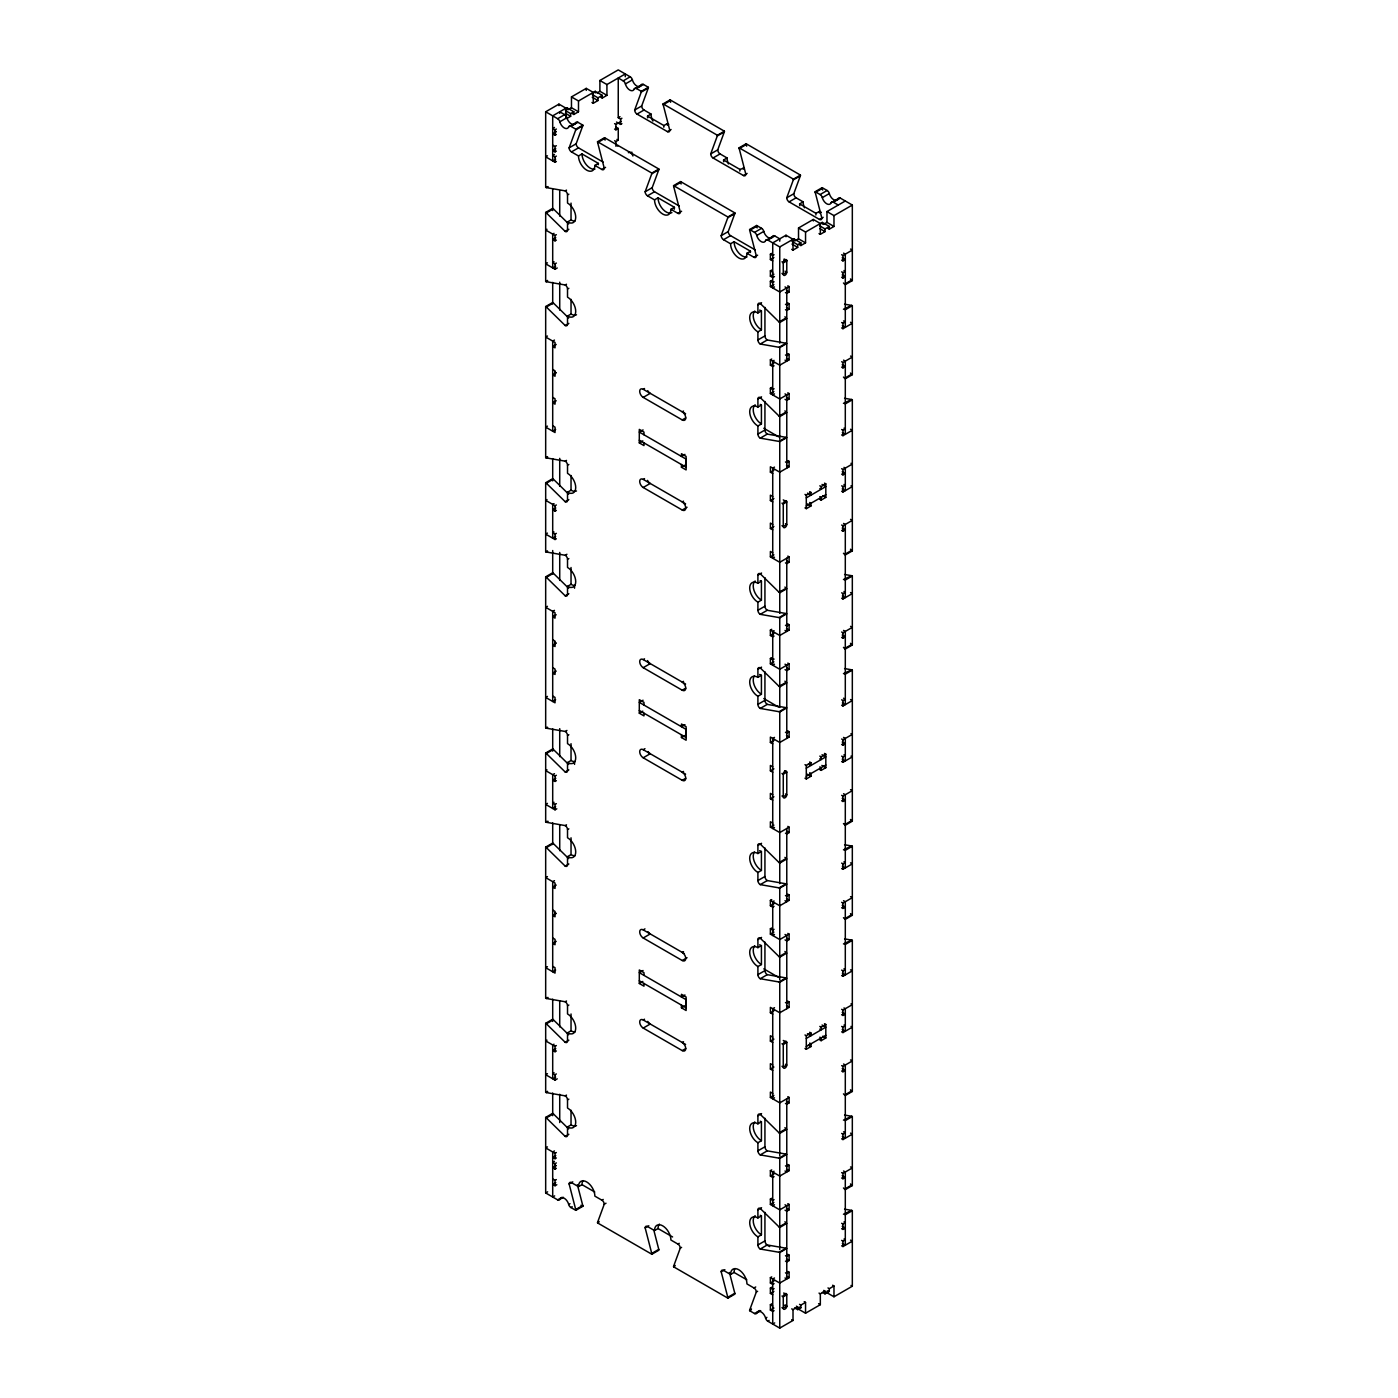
<?xml version="1.0" encoding="UTF-8"?>
<svg xmlns="http://www.w3.org/2000/svg" width="1398" height="1398" viewBox="0 0 1398 1398"><rect width="100%" height="100%" fill="white"/><g stroke="black" fill="none" stroke-linecap="round" stroke-linejoin="round"><path stroke-width="1.5" d="M578.492 155.964L582.005 153.937L598.379 163.391L594.866 165.418A11.586 6.693 60 0 1 586.688 170.154A11.586 6.693 60 0 1 578.492 155.964L571.467 151.91A3.303 1.905 60 0 1 569.126 147.856L575.714 129.909A3.303 1.905 60 0 0 575.819 129.193L582.844 125.138L577.898 122.29A3.303 1.905 60 0 0 575.696 122.814A6.623 3.827 60 0 1 571.275 123.88A6.623 3.827 60 0 1 566.872 117.729A3.303 1.905 60 0 0 564.652 114.636L559.724 111.788L559.724 113.378M569.126 147.856L576.151 143.802L582.739 125.855A3.303 1.905 60 0 0 582.844 125.138M671.092 129.525L667.44 131.639L637.016 114.077A3.303 1.905 60 0 1 634.675 110.023L641.263 92.076A3.303 1.905 60 0 0 641.35 91.359L648.375 87.305L643.447 84.457A3.303 1.905 60 0 0 641.245 84.981A6.623 3.827 60 0 1 636.824 86.029A6.623 3.827 60 0 1 632.403 79.878A3.303 1.905 60 0 0 630.201 76.803L618.248 69.9L599.899 80.49L599.899 91.289L606.924 95.344L606.924 84.544L625.273 73.954L625.273 76.768M634.675 110.023L641.682 105.968L648.288 88.022A3.303 1.905 60 0 0 648.375 87.305M654.526 199.862L658.039 197.834L674.43 207.288L670.918 209.316A11.586 6.693 60 0 1 662.722 214.051A11.586 6.693 60 0 1 654.526 199.862L647.501 195.807A3.303 1.905 60 0 1 645.16 191.753L651.748 173.806A3.303 1.905 60 0 0 651.852 173.09L658.877 169.036L604.565 137.686L597.54 141.74A3.303 1.905 60 0 0 597.645 142.561L604.233 168.127A3.303 1.905 60 0 1 601.891 169.473L594.866 165.418M645.16 191.753L652.184 187.699L658.773 169.752A3.303 1.905 60 0 0 658.877 169.036M747.126 173.422L743.474 175.536L713.05 157.974A3.303 1.905 60 0 1 710.708 153.92L717.296 135.973A3.303 1.905 60 0 0 717.401 135.257L724.409 131.202L670.114 99.852L663.089 103.906A3.303 1.905 60 0 0 663.194 104.728L669.782 130.294A3.303 1.905 60 0 1 667.44 131.639M710.708 153.92L717.733 149.866L724.321 131.919A3.303 1.905 60 0 0 724.409 131.202M730.56 243.759L734.072 241.732L750.464 251.203L746.951 253.23A11.586 6.693 60 0 1 738.756 257.948A11.586 6.693 60 0 1 730.56 243.759L723.535 239.705A3.303 1.905 60 0 1 721.193 235.65L727.799 217.704A3.303 1.905 60 0 0 727.886 216.987L734.911 212.933L680.599 181.583L673.591 185.637A3.303 1.905 60 0 0 673.679 186.476L680.267 212.024A3.303 1.905 60 0 1 677.925 213.37L670.918 209.316M721.193 235.65L728.218 231.596L734.806 213.649A3.303 1.905 60 0 0 734.911 212.933M823.16 217.319L819.508 219.434L789.084 201.871A3.303 1.905 60 0 1 786.742 197.817L793.33 179.87A3.303 1.905 60 0 0 793.435 179.154L800.46 175.1L746.148 143.749L739.123 147.804A3.303 1.905 60 0 0 739.227 148.625L745.816 174.191A3.303 1.905 60 0 1 743.474 175.536M786.742 197.817L793.767 193.763L800.355 175.816A3.303 1.905 60 0 0 800.46 175.1M653.827 1230.205L658.773 1249.375A3.303 1.905 60 0 1 658.877 1250.196L651.852 1254.251L597.54 1222.9A3.303 1.905 60 0 1 597.645 1222.184L604.233 1204.237L605.998 1203.224M729.459 1272.512L734.806 1293.272A3.303 1.905 60 0 1 734.911 1294.094L727.886 1298.148L673.591 1266.798A3.303 1.905 60 0 1 673.679 1266.081L680.267 1248.134L681.595 1247.383M794.623 1307.864L797.699 1309.629L797.699 1306.92L793.016 1309.629L793.016 1320.446L779.752 1328.1L767.799 1321.197A3.303 1.905 60 0 1 765.597 1318.122A6.623 3.827 60 0 0 761.176 1311.971A6.623 3.827 60 0 0 756.755 1313.019A3.303 1.905 60 0 1 754.553 1313.543L749.625 1310.695A3.303 1.905 60 0 1 749.712 1309.978L756.318 1292.032L757.629 1291.28M783.929 260.884L783.666 261.269A1.905 1.101 -60 0 0 783.264 262.597L783.264 274.2A2.481 1.433 -60 0 0 785.029 275.214A2.481 1.433 -60 0 0 786.777 272.173L786.777 260.57A1.905 1.101 -60 0 0 786.375 259.713L786.253 259.644A2.901 1.678 -60 0 0 784.086 260.71L784.068 260.692M566.505 190.111L565.194 190.879L546.356 187.612A3.303 1.905 60 0 1 545.674 187.332L545.674 111.788L558.938 104.134L565.963 108.188L565.963 118.166M571.467 96.916L578.492 100.971L578.492 111.77L571.467 107.716L571.467 96.916L586.251 88.371L593.276 92.425L593.276 103.242L591.966 102.473M572.481 113.71L573.809 114.479L573.809 111.77L566.784 107.716L552.699 115.842L552.699 160.892L555.635 159.215M578.492 100.971L595.233 91.289L602.241 95.344L602.241 98.052L600.93 97.301M567.955 109.743L571.467 107.716M596.981 92.984L599.899 91.289M545.674 111.788L557.645 118.708L564.652 114.636M621.9 118.236L620.59 119.005L618.248 117.659L618.248 78.008L623.176 80.857L630.201 76.803M565.386 110.564L570.646 113.605L573.809 111.77M592.245 94.54L597.96 97.825L602.241 95.344M557.645 118.708A3.303 1.905 60 0 1 559.847 121.783L566.872 117.729M623.176 80.857A3.303 1.905 60 0 1 625.395 83.932L632.403 79.878M566.837 118.498L570.646 116.296L570.646 113.605M573.809 114.479L578.492 111.77M593.276 103.242L597.96 100.534L597.96 97.825M602.241 98.052L606.924 95.344M554.464 127.445L552.699 128.459L555.041 129.822L556.352 129.053M556.212 131.849L552.699 133.876L555.041 135.222L556.352 134.453M559.847 121.783A6.623 3.827 60 0 0 564.268 127.934A6.623 3.827 60 0 0 568.671 126.868L575.696 122.814M625.395 83.932A6.623 3.827 60 0 0 629.799 90.084A6.623 3.827 60 0 0 634.22 89.035L641.245 84.981M568.671 126.868A3.303 1.905 60 0 1 570.873 126.344L577.898 122.29M634.22 89.035A3.303 1.905 60 0 1 636.422 88.511L643.447 84.457M575.714 129.909L582.739 125.855M641.263 92.076L648.288 88.022M552.699 145.13L555.041 146.475L556.352 145.724M555.775 148.765L552.699 150.53L555.041 151.893L556.352 151.124M547.439 155.825L545.674 156.838L555.041 162.255L556.352 161.486M554.464 154.479L552.699 155.493L555.041 156.838L556.352 156.087M618.248 117.659L619.996 116.646M614.578 123.653L615.906 124.405L621.166 121.364M571.467 151.91L578.492 147.856L603.22 162.133M637.016 114.077L644.024 110.023L651.049 114.077A11.586 6.693 60 0 0 652.883 121.084M616.483 122.045L620.59 124.405L621.9 123.653M614.578 129.053L615.906 129.822L618.248 128.459L618.248 140.167L615.906 141.53L614.578 140.761M597.645 142.561L604.67 138.507A3.303 1.905 60 0 1 604.565 137.686M663.194 104.728L670.201 100.673A3.303 1.905 60 0 1 670.114 99.852M647.676 117.904A11.586 6.693 60 0 1 647.536 116.104L651.049 114.077M545.674 187.332L547.002 186.581M617.357 146.091L618.248 145.584M546.356 187.612L548.103 186.598M663.788 127.201A11.586 6.693 60 0 0 663.928 125.558L667.44 123.531L668.751 124.282M601.891 169.473L605.561 167.376M632.036 152.277L628.366 152.627M568.671 223.89L553.363 208.879A3.303 1.905 60 0 0 552.699 208.372L545.674 212.426A3.303 1.905 60 0 1 546.356 212.933L565.194 231.421A3.303 1.905 60 0 0 567.518 230.076L567.518 221.967A11.586 6.693 60 0 0 575.714 217.232A11.586 6.693 60 0 0 567.518 203.042L567.518 194.934L568.846 194.165M546.356 212.933L553.363 208.879M547.002 229.289L545.674 230.041L555.041 235.458L556.352 234.689M567.518 221.967L571.031 219.94A11.586 6.693 60 0 0 575.05 221.041M651.748 173.806L658.773 169.752M717.296 135.973L724.321 131.919M554.01 233.344L552.699 234.095L552.699 267.892L555.635 266.197M565.194 231.421L568.846 229.307M555.775 237.73L552.699 239.512L555.041 240.858L556.352 240.107M647.501 195.807L654.526 191.753L679.253 206.03M713.05 157.974L720.075 153.92L727.082 157.974A11.586 6.693 60 0 0 728.428 163.916M673.679 186.476L680.704 182.422A3.303 1.905 60 0 1 680.599 181.583M739.227 148.625L746.252 144.571A3.303 1.905 60 0 1 746.148 143.749M723.71 161.801A11.586 6.693 60 0 1 723.57 160.001L727.082 157.974M547.439 262.824L545.674 263.838L555.041 269.237L557.243 267.979M554.01 261.723L552.699 262.474L555.041 263.838L556.352 263.069M545.674 212.426L545.674 281.452L547.439 280.439M739.822 171.098A11.586 6.693 60 0 0 739.961 169.455L744.348 167.935M545.674 281.452A3.303 1.905 60 0 0 546.356 281.714L547.666 280.963M677.925 213.37L681.595 211.273M546.356 281.714L565.194 284.982L566.505 284.231M568.671 318.01L553.363 302.982A3.303 1.905 60 0 0 552.699 302.492L545.674 306.546A3.303 1.905 60 0 1 546.356 307.036L565.194 325.524A3.303 1.905 60 0 0 567.518 324.179L567.518 316.07A11.586 6.693 60 0 0 575.714 311.335A11.586 6.693 60 0 0 567.518 297.145L567.518 289.037L568.846 288.285M546.356 307.036L553.363 302.982M727.799 217.704L734.806 213.649M793.33 179.87L800.355 175.816M567.518 316.07L571.031 314.043A11.586 6.693 60 0 0 576.5 314.777M565.194 325.524L568.846 323.41M547.439 336.027L545.674 337.04L555.041 342.44L555.041 347.84L552.699 346.494L556.212 344.467M723.535 239.705L730.56 235.65L755.287 249.927M789.084 201.871L796.109 197.817L803.134 201.871A11.586 6.693 60 0 0 804.462 207.813M554.464 340.081L552.699 341.095L552.699 431.196L555.635 429.501M746.951 253.23L753.976 257.284A3.303 1.905 60 0 0 756.318 255.921L749.712 230.373A3.303 1.905 60 0 1 749.625 229.534L756.65 225.48L761.578 228.328A3.303 1.905 60 0 1 763.78 231.404A6.623 3.827 60 0 0 768.201 237.555A6.623 3.827 60 0 0 772.605 236.507A3.303 1.905 60 0 1 774.824 235.982L779.752 238.831L779.752 241.19M819.508 219.434A3.303 1.905 60 0 0 821.849 218.088L815.261 192.522A3.303 1.905 60 0 1 815.156 191.701L822.181 187.647L827.127 190.495A3.303 1.905 60 0 1 829.329 193.571A6.623 3.827 60 0 0 833.732 199.722A6.623 3.827 60 0 0 838.153 198.673A3.303 1.905 60 0 1 840.355 198.132L852.326 205.052L852.326 280.596L845.301 284.65A3.303 1.905 60 0 1 844.637 284.144L843.448 282.99M749.712 230.373L756.737 226.319A3.303 1.905 60 0 1 756.65 225.48M815.261 192.522L822.286 188.468A3.303 1.905 60 0 1 822.181 187.647M799.743 205.698A11.586 6.693 60 0 1 799.621 203.898L803.134 201.871M749.625 229.534L754.553 232.383L761.578 228.328M815.244 191.753L820.102 194.549L827.127 190.495M754.553 232.383A3.303 1.905 60 0 1 756.755 235.458L763.78 231.404M820.102 194.549A3.303 1.905 60 0 1 822.304 197.625L829.329 193.571M756.755 235.458A6.623 3.827 60 0 0 761.176 241.609A6.623 3.827 60 0 0 765.597 240.561L772.605 236.507M822.304 197.625A6.623 3.827 60 0 0 826.725 203.776A6.623 3.827 60 0 0 831.128 202.727L838.153 198.673M765.597 240.561A3.303 1.905 60 0 1 767.799 240.037L774.824 235.982M831.128 202.727A3.303 1.905 60 0 1 833.348 202.186L840.355 198.132M815.855 214.995A11.586 6.693 60 0 0 815.995 213.352L819.508 211.325L821.273 212.339M791.705 249.333L793.016 250.085L793.016 239.285L785.991 235.231L772.727 242.885L772.727 287.936L774.492 286.922M798.52 227.996L805.545 232.051L805.545 242.868L798.52 238.813L798.52 227.996L813.304 219.451L820.329 223.505L820.329 234.322L819.018 233.571M852.326 205.052L833.977 215.624L833.977 226.441L826.969 222.387L826.969 211.57L845.301 200.997M753.976 257.284L757.629 255.17M556.212 372.847L552.699 374.874L555.041 376.237L555.041 370.82L552.699 369.474M767.799 240.037L779.752 246.939L793.837 238.813L800.862 242.868L800.862 245.559L799.534 244.807M805.545 232.051L822.286 222.387L829.311 226.441L829.311 229.15L827.983 228.381M772.727 260.902L770.385 259.556L770.385 254.139L771.713 253.388M794.711 240.998L798.52 238.813M823.457 224.414L826.969 222.387M774.055 254.733L772.727 255.502L770.385 254.139M770.385 259.556L773.898 257.529M792.002 241.4L797.699 244.685L800.862 242.868M819.752 225.882L825.012 228.923L829.311 226.441M793.016 250.085L797.699 247.394L797.699 244.685M800.862 245.559L805.545 242.868M820.329 234.322L825.012 231.614L825.012 228.923M829.311 229.15L833.977 226.441M783.264 262.929L786.777 260.902L783.859 259.207M774.492 276.559L772.727 277.573L770.385 276.227L770.385 270.81L771.713 270.059M770.385 276.227L773.898 274.2M556.212 400.772L552.699 402.799L555.041 404.162L555.041 398.745L552.699 397.399M785.466 292.584L786.777 293.335L789.119 291.99L789.119 286.573L779.752 291.99L770.385 286.573L770.385 281.173L771.713 280.421M774.055 281.767L772.727 282.518L770.385 281.173M770.385 286.573L773.898 284.545M547.439 426.128L545.674 427.141L555.041 432.541L555.041 427.141L552.699 425.778M760.25 344.03L767.275 339.976L786.113 343.244A3.303 1.905 60 0 1 786.777 343.524L779.752 347.578A3.303 1.905 60 0 0 779.088 347.298L760.25 344.03A3.303 1.905 60 0 1 757.908 339.976L757.908 331.868A11.586 6.693 60 0 1 749.712 317.678A11.586 6.693 60 0 1 757.908 312.96L757.908 304.851L761.561 302.737M841.648 254.733L842.959 255.502L852.326 250.085L850.561 249.071M841.648 260.15L842.959 260.902L845.301 259.556L842.225 257.774M757.908 312.96L761.421 310.933L761.421 329.841L757.908 331.868M785.466 309.692L786.777 310.461L789.119 309.098L789.119 303.698L786.777 305.044L785.466 304.292M841.648 271.859L842.959 272.61L845.301 271.264L843.99 270.513M683.535 411.047L682.224 411.816A4.963 2.866 60 0 1 685.736 417.897L682.224 419.924L643.22 397.399A4.963 2.866 60 0 1 639.707 391.318A4.963 2.866 60 0 1 643.22 389.291L644.53 388.539M841.648 277.258L842.959 278.027L845.301 276.664L842.225 274.899M643.22 397.399L650.227 393.345A4.963 2.866 60 0 1 647.746 390.724M779.088 321.977L786.113 317.923A3.303 1.905 60 0 0 786.777 318.429L779.752 322.484A3.303 1.905 60 0 1 779.088 321.977L760.25 303.488A3.303 1.905 60 0 0 757.908 304.851M844.637 284.144L851.644 280.089A3.303 1.905 60 0 0 852.326 280.596M545.674 306.546L545.674 457.635L547.439 456.622M545.674 457.635A3.303 1.905 60 0 0 546.356 457.897L547.666 457.146M757.908 339.976L764.933 335.922L764.933 307.385M546.356 457.897L565.194 461.165L566.505 460.414M568.671 494.193L553.363 479.164A3.303 1.905 60 0 0 552.699 478.675L545.674 482.729A3.303 1.905 60 0 1 546.356 483.219L565.194 501.707A3.303 1.905 60 0 0 567.518 500.362L567.518 492.253A11.586 6.693 60 0 0 575.714 487.518A11.586 6.693 60 0 0 567.518 473.328L567.518 465.219L568.846 464.468M779.088 347.298L786.113 343.244M843.448 309.255L851.644 305.411A3.303 1.905 60 0 1 852.326 305.673L852.326 374.699L845.301 378.753A3.303 1.905 60 0 1 844.637 378.246L843.448 377.093M852.326 305.673L845.301 309.727A3.303 1.905 60 0 0 844.637 309.465M546.356 483.219L553.363 479.164M643.063 429.92L639.305 432.087L686.121 459.121L686.121 467.229L639.305 440.195M774.055 365.787L772.727 366.538L770.385 365.193L770.385 359.793L771.713 359.024M774.055 360.369L772.727 361.138L772.727 394.918L774.492 393.904M770.385 365.193L773.898 363.165M770.385 359.793L779.752 365.193L789.119 359.793L789.119 354.376L786.777 355.721L785.466 354.97M841.648 322.536L842.959 323.288L845.301 321.942L843.536 320.928M643.989 434.795L643.989 432.087L639.305 429.378L639.305 442.904L642.818 440.877M547.002 499.575L545.674 500.344L555.041 505.744L556.352 504.975M841.648 327.936L842.959 328.705L852.326 323.288L850.561 322.274M567.518 492.253L571.031 490.226A11.586 6.693 60 0 0 576.5 490.96M554.01 503.63L552.699 504.398L552.699 538.178L555.635 536.483M565.194 501.707L568.846 499.593M555.775 508.016L552.699 509.798L555.041 511.144L556.352 510.392M785.029 399.321L786.777 400.335L789.119 398.972L789.119 393.572L779.752 398.972L770.385 393.572L770.385 388.172L771.713 387.403M774.055 388.749L772.727 389.518L770.385 388.172M760.25 438.151L767.275 434.096L786.113 437.347A3.303 1.905 60 0 1 786.777 437.626L779.752 441.681A3.303 1.905 60 0 0 779.088 441.418L760.25 438.151A3.303 1.905 60 0 1 757.908 434.096L757.908 425.988A11.586 6.693 60 0 1 749.712 411.798A11.586 6.693 60 0 1 757.908 407.063L757.908 398.954L761.561 396.84M770.385 393.572L773.898 391.545M757.908 407.063L761.421 405.036L761.421 423.961L757.908 425.988M547.439 533.11L545.674 534.123L555.041 539.523L556.352 538.772M841.648 361.733L842.959 362.484L852.326 357.084L850.561 356.071M684.95 454.385L681.438 456.412L681.438 453.703L686.121 456.412L686.121 469.92L681.438 467.229L681.438 464.52M687.047 507.229L682.224 510.025L643.22 487.5A4.963 2.866 60 0 1 639.707 481.419A4.963 2.866 60 0 1 643.22 479.392L644.53 478.623M554.01 532.009L552.699 532.778L555.041 534.123L556.352 533.354M841.648 367.132L842.959 367.901L845.301 366.538L842.225 364.773M643.22 487.5L650.227 483.446A4.963 2.866 60 0 1 647.501 480.37M681.438 467.229L684.95 465.202M779.088 416.097L786.113 412.043A3.303 1.905 60 0 0 786.777 412.532L779.752 416.587A3.303 1.905 60 0 1 779.088 416.097L760.25 397.609A3.303 1.905 60 0 0 757.908 398.954M844.637 378.246L851.644 374.192A3.303 1.905 60 0 0 852.326 374.699M545.674 482.729L545.674 551.738L547.002 550.987M545.674 551.738A3.303 1.905 60 0 0 546.356 552.018L547.666 551.249M757.908 434.096L764.933 430.042L764.933 401.488M546.356 552.018L565.194 555.268L566.941 554.255M568.671 588.296L553.363 573.267A3.303 1.905 60 0 0 552.699 572.778L545.674 576.832A3.303 1.905 60 0 1 546.356 577.322L565.194 595.81A3.303 1.905 60 0 0 567.518 594.465L567.518 586.356A11.586 6.693 60 0 0 575.714 581.62A11.586 6.693 60 0 0 567.518 567.431L567.518 559.322L568.846 558.571M779.088 441.418L786.113 437.347M843.448 403.358L851.644 399.513A3.303 1.905 60 0 1 852.326 399.793L852.326 550.882L845.301 554.936A3.303 1.905 60 0 1 844.637 554.429L843.448 553.276M852.326 399.793L845.301 403.847A3.303 1.905 60 0 0 844.637 403.568M546.356 577.322L553.363 573.267M683.535 501.148L682.224 501.917A4.963 2.866 60 0 1 685.736 507.998A4.963 2.866 60 0 1 682.224 510.025M567.518 586.356L571.031 584.329A11.586 6.693 60 0 0 575.05 585.43M774.492 467.107L772.727 468.12L772.727 558.221L774.492 557.208M787.808 460.606L789.119 461.375L789.119 466.775L779.752 472.174L770.385 466.775L770.385 472.174L773.898 470.147M789.119 461.375L786.777 462.721L785.466 461.952M841.648 429.518L842.959 430.287L845.301 428.941L843.99 428.172M547.439 606.313L545.674 607.326L555.041 612.726L555.041 618.143L552.699 616.78L556.212 614.753M565.194 595.81L568.846 593.713M841.648 434.935L842.959 435.687L852.326 430.287L850.561 429.273M554.464 610.367L552.699 611.38L552.699 701.481L555.635 699.786M772.727 496.5L770.385 495.154L770.385 500.554L773.898 498.527M841.648 468.714L842.959 469.483L852.326 464.066L850.998 463.315M804.986 494.385L806.297 495.137L810.98 492.446L810.98 495.137L807.467 493.11M819.805 485.822L821.133 486.591L825.816 483.883L825.816 497.391L821.133 500.1L819.805 499.348M841.648 474.132L842.959 474.883L845.301 473.538L842.225 471.755M806.279 497.863L825.799 486.591L822.041 484.442M556.212 643.132L552.699 645.16L555.041 646.523L555.041 641.105L552.699 639.76M806.279 505.971L825.799 494.7M772.727 524.442L770.385 523.079L770.385 528.496L773.898 526.469M841.648 485.84L842.959 486.591L845.301 485.246L843.99 484.477M804.986 507.893L806.297 508.662L810.98 505.954L810.98 503.245L809.669 502.494M841.648 491.24L842.959 492.009L852.326 486.591L850.998 485.84M556.212 671.075L552.699 673.102L555.041 674.448L555.041 669.048L552.699 667.685M772.727 552.822L770.385 551.459L770.385 556.876L773.898 554.849M547.439 696.414L545.674 697.427L555.041 702.827L555.041 697.427L552.699 696.064M785.466 562.87L786.777 563.621L789.119 562.276L789.119 556.876L779.752 562.276L770.385 556.876M841.648 525.036L842.959 525.788L852.326 520.388L850.561 519.374M760.25 614.334L767.275 610.279L786.113 613.53A3.303 1.905 60 0 1 786.777 613.809L779.752 617.864A3.303 1.905 60 0 0 779.088 617.584L760.25 614.334A3.303 1.905 60 0 1 757.908 610.279L757.908 602.171A11.586 6.693 60 0 1 749.712 587.981A11.586 6.693 60 0 1 757.908 583.246L757.908 575.137L761.561 573.023M841.648 530.436L842.959 531.188L845.301 529.842L842.225 528.077M757.908 583.246L761.421 581.219L761.421 600.144L757.908 602.171M683.535 681.35L682.224 682.102A4.963 2.866 60 0 1 685.736 688.183L682.224 690.21L643.22 667.685A4.963 2.866 60 0 1 639.707 661.604A4.963 2.866 60 0 1 643.22 659.576L644.53 658.825M643.22 667.685L650.227 663.631A4.963 2.866 60 0 1 647.501 660.572M779.088 592.28L786.113 588.226A3.303 1.905 60 0 0 786.777 588.715L779.752 592.769A3.303 1.905 60 0 1 779.088 592.28L760.25 573.792A3.303 1.905 60 0 0 757.908 575.137M844.637 554.429L851.644 550.375A3.303 1.905 60 0 0 852.326 550.882M545.674 576.832L545.674 727.921L547.002 727.152M545.674 727.921A3.303 1.905 60 0 0 546.356 728.201L547.666 727.432M757.908 610.279L764.933 606.225L764.933 577.671M546.356 728.201L565.194 731.451L566.941 730.438M568.671 764.479L553.363 749.45A3.303 1.905 60 0 0 552.699 748.961L545.674 753.015A3.303 1.905 60 0 1 546.356 753.505L565.194 771.993A3.303 1.905 60 0 0 567.518 770.648L567.518 762.539A11.586 6.693 60 0 0 575.714 757.803A11.586 6.693 60 0 0 567.518 743.614L567.518 735.505L568.846 734.754M779.088 617.584L786.113 613.53M843.448 579.541L851.644 575.696A3.303 1.905 60 0 1 852.326 575.976L852.326 644.985L845.301 649.039A3.303 1.905 60 0 1 844.637 648.55L843.448 647.379M852.326 575.976L845.301 580.03A3.303 1.905 60 0 0 844.637 579.751M546.356 753.505L553.363 749.45M643.063 700.223L639.305 702.373L686.121 729.406L686.121 737.515L639.305 710.481M774.055 636.073L772.727 636.824L770.385 635.478L770.385 630.079L771.713 629.31M774.055 630.673L772.727 631.424L772.727 665.221L774.492 664.207M770.385 635.478L773.898 633.451M770.385 630.079L779.752 635.478L789.119 630.079L789.119 624.661L786.777 626.024L785.466 625.255M841.648 592.822L842.959 593.591L845.301 592.228L843.99 591.476M643.989 705.081L643.989 702.373L639.305 699.682L639.305 713.19L642.818 711.163M547.002 769.861L545.674 770.63L555.041 776.03L556.352 775.278M841.648 598.239L842.959 598.991L852.326 593.591L850.561 592.577M567.518 762.539L571.031 760.512A11.586 6.693 60 0 0 575.05 761.613M554.464 773.671L552.699 774.684L552.699 808.463L555.635 806.786M565.194 771.993L568.846 769.896M555.775 778.319L552.699 780.084L555.041 781.447L556.352 780.678M785.029 669.607L786.777 670.621L789.119 669.275L789.119 663.858L779.752 669.275L770.385 663.858L770.385 658.458L771.713 657.689M774.055 659.052L772.727 659.804L770.385 658.458M760.25 708.437L767.275 704.382L786.113 707.65A3.303 1.905 60 0 1 786.777 707.912L779.752 711.966A3.303 1.905 60 0 0 779.088 711.704L760.25 708.437A3.303 1.905 60 0 1 757.908 704.382L757.908 696.274A11.586 6.693 60 0 1 749.712 682.084A11.586 6.693 60 0 1 757.908 677.348L757.908 669.24L761.561 667.126M770.385 663.858L773.898 661.831M757.908 677.348L761.421 675.321L761.421 694.247L757.908 696.274M547.439 803.396L545.674 804.409L555.041 809.826L556.806 808.813M841.648 632.018L842.959 632.77L852.326 627.37L850.561 626.356M684.95 724.671L681.438 726.698L681.438 724.007L686.121 726.698L686.121 740.224L681.438 737.515L681.438 734.806M683.535 771.451L682.224 772.203A4.963 2.866 60 0 1 685.736 778.284L682.224 780.311L643.22 757.786A4.963 2.866 60 0 1 639.707 751.705A4.963 2.866 60 0 1 643.22 749.678L644.967 748.664M554.01 802.295L552.699 803.064L555.041 804.409L556.352 803.658M841.648 637.418L842.959 638.187L845.301 636.824L842.225 635.059M643.22 757.786L650.227 753.732A4.963 2.866 60 0 1 648.025 751.547M681.438 737.515L684.95 735.488M779.088 686.383L786.113 682.329A3.303 1.905 60 0 0 786.777 682.836L779.752 686.89A3.303 1.905 60 0 1 779.088 686.383L760.25 667.894A3.303 1.905 60 0 0 757.908 669.24M844.637 648.55L851.644 644.495A3.303 1.905 60 0 0 852.326 644.985M545.674 753.015L545.674 822.024L547.002 821.273M545.674 822.024A3.303 1.905 60 0 0 546.356 822.304L548.103 821.29M757.908 704.382L764.933 700.328L764.933 671.774M546.356 822.304L565.194 825.571L566.505 824.803M568.671 858.582L553.363 843.571A3.303 1.905 60 0 0 552.699 843.064L545.674 847.118A3.303 1.905 60 0 1 546.356 847.625L565.194 866.113A3.303 1.905 60 0 0 567.518 864.75L567.518 856.642A11.586 6.693 60 0 0 575.714 851.924A11.586 6.693 60 0 0 567.518 837.734L567.518 829.626L568.846 828.857M779.088 711.704L786.113 707.65M843.448 673.661L851.644 669.799A3.303 1.905 60 0 1 852.326 670.079L852.326 821.168L845.301 825.222A3.303 1.905 60 0 1 844.637 824.733L843.448 823.562M852.326 670.079L845.301 674.133A3.303 1.905 60 0 0 844.637 673.853M546.356 847.625L553.363 843.571M567.518 856.642L571.031 854.615A11.586 6.693 60 0 0 575.05 855.733M774.492 737.41L772.727 738.424L772.727 828.507L774.492 827.494M787.808 730.892L789.119 731.661L789.119 737.061L779.752 742.478L770.385 737.061L770.385 742.478L773.898 740.451M789.119 731.661L786.777 733.006L785.466 732.255M841.648 699.821L842.959 700.573L845.301 699.227L843.536 698.214M565.194 866.113L568.846 863.999M547.439 876.598L545.674 877.612L555.041 883.029L555.041 888.429L552.699 887.083L556.212 885.056M841.648 705.221L842.959 705.99L852.326 700.573L850.561 699.559M554.464 880.653L552.699 881.666L552.699 971.767L555.635 970.072M772.727 766.803L770.385 765.44L770.385 770.857L773.898 768.83M841.648 739L842.959 739.769L852.326 734.369L850.998 733.601M804.986 764.671L806.297 765.44L810.98 762.731L810.98 765.44L808.359 763.92M819.805 756.108L821.133 756.877L825.816 754.169L825.816 767.694L821.133 770.385L819.805 769.634M841.648 744.418L842.959 745.169L845.301 743.823L842.225 742.041M806.279 768.149L825.799 756.895L822.041 754.728M556.212 913.436L552.699 915.463L555.041 916.808L555.041 911.409L552.699 910.046M806.279 776.257L825.799 765.003M772.727 794.728L770.385 793.382L770.385 798.782L773.898 796.755M841.648 756.126L842.959 756.895L845.301 755.532L843.99 754.78M804.986 778.197L806.297 778.948L810.98 776.24L810.98 773.548L809.669 772.779M841.648 761.526L842.959 762.294L852.326 756.895L850.998 756.126M556.212 941.361L552.699 943.388L555.041 944.733L555.041 939.334L552.699 937.988M772.727 823.107L770.385 821.762L770.385 827.162L773.898 825.135M547.439 966.7L545.674 967.713L555.041 973.113L555.041 967.713L552.699 966.368M785.466 833.156L786.777 833.924L789.119 832.561L789.119 827.162L779.752 832.561L770.385 827.162M841.648 795.322L842.959 796.074L852.326 790.674L850.561 789.66M760.25 884.619L767.275 880.565L786.113 883.833A3.303 1.905 60 0 1 786.777 884.095L779.752 888.149A3.303 1.905 60 0 0 779.088 887.887L760.25 884.619A3.303 1.905 60 0 1 757.908 880.565L757.908 872.457A11.586 6.693 60 0 1 749.712 858.267A11.586 6.693 60 0 1 757.908 853.531L757.908 845.423L761.561 843.309M841.648 800.722L842.959 801.491L845.301 800.128L842.225 798.363M757.908 853.531L761.421 851.504L761.421 870.43L757.908 872.457M687.047 957.717L682.224 960.513L643.22 937.988A4.963 2.866 60 0 1 639.707 931.907A4.963 2.866 60 0 1 643.22 929.88L644.967 928.866M643.22 937.988L650.227 933.934A4.963 2.866 60 0 1 648.025 931.75M779.088 862.566L786.113 858.512A3.303 1.905 60 0 0 786.777 859.001L779.752 863.055A3.303 1.905 60 0 1 779.088 862.566L760.25 844.077A3.303 1.905 60 0 0 757.908 845.423M844.637 824.733L851.644 820.678A3.303 1.905 60 0 0 852.326 821.168M545.674 847.118L545.674 998.207L547.002 997.456M545.674 998.207A3.303 1.905 60 0 0 546.356 998.487L548.103 997.473M757.908 880.565L764.933 876.511L764.933 847.957M546.356 998.487L565.194 1001.754L566.505 1000.985M568.671 1034.765L553.363 1019.754A3.303 1.905 60 0 0 552.699 1019.247L545.674 1023.301A3.303 1.905 60 0 1 546.356 1023.808L565.194 1042.296A3.303 1.905 60 0 0 567.518 1040.933L567.518 1032.825A11.586 6.693 60 0 0 575.714 1028.107A11.586 6.693 60 0 0 567.518 1013.917L567.518 1005.809L568.846 1005.04M779.088 887.887L786.113 883.833M843.448 849.844L851.644 845.982A3.303 1.905 60 0 1 852.326 846.262L852.326 915.271L845.301 919.325A3.303 1.905 60 0 1 844.637 918.835L843.448 917.682M852.326 846.262L845.301 850.316A3.303 1.905 60 0 0 844.637 850.036M546.356 1023.808L553.363 1019.754M643.063 970.509L639.305 972.676L686.121 999.692L686.121 1007.801L639.305 980.784M774.055 906.358L772.727 907.127L770.385 905.764L770.385 900.364L771.713 899.613M683.535 951.636L682.224 952.405A4.963 2.866 60 0 1 685.736 958.486A4.963 2.866 60 0 1 682.224 960.513M774.055 900.959L772.727 901.71L772.727 935.507L774.492 934.493M770.385 905.764L773.898 903.737M770.385 900.364L779.752 905.764L789.119 900.364L789.119 894.965L786.777 896.31L785.466 895.559M841.648 863.108L842.959 863.877L845.301 862.531L843.99 861.762M643.989 975.367L643.989 972.676L639.305 969.967L639.305 983.476L642.818 981.448M547.002 1040.164L545.674 1040.916L555.041 1046.316L556.352 1045.564M841.648 868.525L842.959 869.276L852.326 863.877L850.561 862.863M567.518 1032.825L571.031 1030.798A11.586 6.693 60 0 0 575.05 1031.916M554.01 1044.219L552.699 1044.97L552.699 1078.767L555.635 1077.072M565.194 1042.296L568.846 1040.182M555.775 1048.605L552.699 1050.37L555.041 1051.733L556.352 1050.964M785.029 939.893L786.777 940.906L789.119 939.561L789.119 934.144L779.752 939.561L770.385 934.144L770.385 928.744L771.713 927.992M774.055 929.338L772.727 930.089L770.385 928.744M760.25 978.722L767.275 974.668L786.113 977.936A3.303 1.905 60 0 1 786.777 978.216L779.752 982.27A3.303 1.905 60 0 0 779.088 981.99L760.25 978.722A3.303 1.905 60 0 1 757.908 974.668L757.908 966.56A11.586 6.693 60 0 1 749.712 952.37A11.586 6.693 60 0 1 757.908 947.652L757.908 939.543L761.561 937.429M770.385 934.144L773.898 932.116M757.908 947.652L761.421 945.625L761.421 964.533L757.908 966.56M547.439 1073.699L545.674 1074.713L555.041 1080.112L557.243 1078.837M841.648 902.304L842.959 903.073L852.326 897.656L850.561 896.642M684.95 994.974L681.438 997.001L681.438 994.293L686.121 997.001L686.121 1010.509L681.438 1007.801L681.438 1005.11M683.535 1041.737L682.224 1042.489A4.963 2.866 60 0 1 685.736 1048.57L682.224 1050.597L643.22 1028.072A4.963 2.866 60 0 1 639.707 1021.99A4.963 2.866 60 0 1 643.22 1019.963L644.53 1019.212M554.01 1072.598L552.699 1073.349L555.041 1074.713L556.352 1073.944M841.648 907.721L842.959 908.473L845.301 907.127L842.225 905.345M643.22 1028.072L650.227 1024.018A4.963 2.866 60 0 1 647.746 1021.396M681.438 1007.801L684.95 1005.774M779.088 956.669L786.113 952.615A3.303 1.905 60 0 0 786.777 953.121L779.752 957.176A3.303 1.905 60 0 1 779.088 956.669L760.25 938.18A3.303 1.905 60 0 0 757.908 939.543M844.637 918.835L851.644 914.781A3.303 1.905 60 0 0 852.326 915.271M545.674 1023.301L545.674 1092.327L547.439 1091.314M545.674 1092.327A3.303 1.905 60 0 0 546.356 1092.589L547.666 1091.838M757.908 974.668L764.933 970.614L764.933 942.077M546.356 1092.589L565.194 1095.857L566.505 1095.088M568.671 1128.885L553.363 1113.857A3.303 1.905 60 0 0 552.699 1113.35L545.674 1117.404A3.303 1.905 60 0 1 546.356 1117.911L565.194 1136.399A3.303 1.905 60 0 0 567.518 1135.054L567.518 1126.945A11.586 6.693 60 0 0 575.714 1122.21A11.586 6.693 60 0 0 567.518 1108.02L567.518 1099.911L568.846 1099.143M779.088 981.99L786.113 977.936M843.448 943.947L851.644 940.103A3.303 1.905 60 0 1 852.326 940.365L852.326 1091.454L845.301 1095.508A3.303 1.905 60 0 1 844.637 1095.018L843.448 1093.865M852.326 940.365L845.301 944.419A3.303 1.905 60 0 0 844.637 944.157M546.356 1117.911L553.363 1113.857M567.518 1126.945L571.031 1124.918A11.586 6.693 60 0 0 576.5 1125.652M774.492 1007.696L772.727 1008.709L772.727 1098.811L774.492 1097.797M787.808 1001.195L789.119 1001.947L789.119 1007.364L779.752 1012.764L770.385 1007.364L770.385 1012.764L773.898 1010.737M789.119 1001.947L786.777 1003.292L785.466 1002.541M841.648 970.107L842.959 970.859L845.301 969.513L843.99 968.762M565.194 1136.399L568.846 1134.285M547.439 1146.902L545.674 1147.915L555.041 1153.315L556.352 1152.546M841.648 975.507L842.959 976.276L852.326 970.859L850.561 969.845M554.464 1150.956L552.699 1151.969L552.699 1197.003L554.656 1195.884M555.775 1155.587L552.699 1157.369L555.041 1158.715L556.352 1157.963M554.464 1161.319L552.699 1162.332L555.041 1163.678L556.352 1162.909M772.727 1037.089L770.385 1035.743L770.385 1041.143L773.898 1039.116M556.212 1165.705L552.699 1167.732L555.041 1169.078L556.352 1168.326M841.648 1009.304L842.959 1010.055L852.326 1004.655L850.998 1003.886M552.699 1178.986L555.041 1180.349L556.352 1179.58M804.986 1034.974L806.297 1035.726L810.98 1033.017L810.98 1035.726L807.467 1033.699M819.805 1026.412L821.133 1027.163L825.816 1024.472L825.816 1037.98L821.133 1040.689L819.805 1039.92M841.648 1014.703L842.959 1015.472L845.301 1014.109L842.225 1012.344M555.775 1182.621L552.699 1184.403L555.041 1185.749L556.806 1184.735M806.279 1038.434L825.799 1027.18L822.041 1025.014M545.674 1117.404L545.674 1192.948L547.632 1191.83M806.279 1046.543L825.799 1035.289M577.391 1184.7L582.739 1205.478A3.303 1.905 60 0 1 582.844 1206.299L575.819 1210.353A3.303 1.905 60 0 0 575.714 1209.532L569.126 1183.966L572.778 1181.852M772.727 1065.014L770.385 1063.668L770.385 1069.068L773.898 1067.041M841.648 1026.412L842.959 1027.18L845.301 1025.817L843.99 1025.066M804.986 1048.483L806.297 1049.234L810.98 1046.543L810.98 1043.834L809.669 1043.083M841.648 1031.829L842.959 1032.58L852.326 1027.18L850.998 1026.412M569.126 1183.966A3.303 1.905 60 0 1 571.467 1182.621L578.492 1186.675L582.005 1184.648A11.586 6.693 60 0 1 583.053 1180.628M545.674 1192.948L557.645 1199.868L559.392 1198.855M559.829 1198.593L562.031 1197.335M557.645 1199.868A3.303 1.905 60 0 0 559.847 1199.327L563.359 1197.3M559.847 1199.327A6.623 3.827 60 0 1 564.268 1198.278A6.623 3.827 60 0 1 568.671 1204.429L569.982 1203.678M568.671 1204.429A3.303 1.905 60 0 0 570.873 1207.505L572.201 1206.754M575.714 1209.532L582.739 1205.478M772.727 1093.393L770.385 1092.048L770.385 1097.447L773.898 1095.42M578.492 1186.675A11.586 6.693 60 0 1 586.688 1181.939A11.586 6.693 60 0 1 594.866 1196.129L601.891 1200.183L603.22 1199.432M760.25 1154.905L767.275 1150.851L786.113 1154.119A3.303 1.905 60 0 1 786.777 1154.399L779.752 1158.453A3.303 1.905 60 0 0 779.088 1158.173L760.25 1154.905A3.303 1.905 60 0 1 757.908 1150.851L757.908 1142.743A11.586 6.693 60 0 1 749.712 1128.553A11.586 6.693 60 0 1 757.908 1123.835L757.908 1115.726L761.561 1113.612M785.466 1103.441L786.777 1104.21L789.119 1102.865L789.119 1097.447L779.752 1102.865L770.385 1097.447M841.648 1065.608L842.959 1066.377L852.326 1060.96L850.561 1059.946M841.648 1071.008L842.959 1071.777L845.301 1070.431L842.225 1068.649M757.908 1123.835L761.421 1121.808L761.421 1140.716L757.908 1142.743M597.645 1222.184L598.956 1221.433M597.54 1222.9L598.868 1222.149M779.088 1132.852L786.113 1128.798A3.303 1.905 60 0 0 786.777 1129.304L779.752 1133.359A3.303 1.905 60 0 1 779.088 1132.852L760.25 1114.363A3.303 1.905 60 0 0 757.908 1115.726M844.637 1095.018L851.644 1090.964A3.303 1.905 60 0 0 852.326 1091.454M757.908 1150.851L764.933 1146.797L764.933 1118.26M651.852 1254.251A3.303 1.905 60 0 0 651.748 1253.429L645.16 1227.863L648.812 1225.749M779.088 1158.173L786.113 1154.119M843.448 1120.13L851.644 1116.286A3.303 1.905 60 0 1 852.326 1116.548L852.326 1185.574L845.301 1189.628A3.303 1.905 60 0 1 844.637 1189.121L843.448 1187.968M645.16 1227.863A3.303 1.905 60 0 1 647.501 1226.518L654.526 1230.572L658.039 1228.545A11.586 6.693 60 0 1 659.402 1224.106M852.326 1116.548L845.301 1120.602A3.303 1.905 60 0 0 844.637 1120.34M774.055 1176.644L772.727 1177.413L770.385 1176.068L770.385 1170.65L771.713 1169.899M774.055 1171.244L772.727 1172.013L772.727 1205.792L774.492 1204.779M770.385 1176.068L773.898 1174.04M770.385 1170.65L779.752 1176.068L789.119 1170.65L789.119 1165.25L786.777 1166.596L785.466 1165.845M841.648 1133.411L842.959 1134.162L845.301 1132.817L843.536 1131.803M841.648 1138.811L842.959 1139.58L852.326 1134.162L850.561 1133.149M651.748 1253.429L658.773 1249.375M654.526 1230.572A11.586 6.693 60 0 1 662.722 1225.836A11.586 6.693 60 0 1 670.918 1240.026L677.925 1244.08L679.253 1243.329M785.029 1210.179L786.777 1211.192L789.119 1209.847L789.119 1204.447L779.752 1209.847L770.385 1204.447L770.385 1199.03L771.713 1198.278M774.055 1199.624L772.727 1200.393L770.385 1199.03M760.25 1249.026L767.275 1244.971L786.113 1248.222A3.303 1.905 60 0 1 786.777 1248.501L779.752 1252.556A3.303 1.905 60 0 0 779.088 1252.276L760.25 1249.026A3.303 1.905 60 0 1 757.908 1244.971L757.908 1236.863A11.586 6.693 60 0 1 749.712 1222.673A11.586 6.693 60 0 1 757.908 1217.938L757.908 1209.829L761.561 1207.715M770.385 1204.447L773.898 1202.42M673.679 1266.081L674.989 1265.33M757.908 1217.938L761.421 1215.91L761.421 1234.836L757.908 1236.863M673.591 1266.798L674.902 1266.046M841.648 1172.607L842.959 1173.359L852.326 1167.959L850.561 1166.946M841.648 1178.007L842.959 1178.759L845.301 1177.413L842.225 1175.648M779.088 1226.972L786.113 1222.918A3.303 1.905 60 0 0 786.777 1223.407L779.752 1227.461A3.303 1.905 60 0 1 779.088 1226.972L760.25 1208.484A3.303 1.905 60 0 0 757.908 1209.829M844.637 1189.121L851.644 1185.067A3.303 1.905 60 0 0 852.326 1185.574M757.908 1244.971L764.933 1240.917L764.933 1212.363M727.886 1298.148A3.303 1.905 60 0 0 727.799 1297.327L721.193 1271.761L724.863 1269.664M721.193 1271.761A3.303 1.905 60 0 1 723.535 1270.415L730.56 1274.469L734.072 1272.442A11.586 6.693 60 0 1 734.841 1268.877M779.088 1252.276L786.113 1248.222M843.448 1214.233L851.644 1210.388A3.303 1.905 60 0 1 852.326 1210.668L852.326 1286.212L833.977 1296.785L826.969 1292.731L826.969 1291.21M852.326 1210.668L845.301 1214.722A3.303 1.905 60 0 0 844.637 1214.443M785.466 1261.118L786.777 1261.887L789.119 1260.524L789.119 1255.124L786.777 1256.47L785.466 1255.719M841.648 1223.285L842.959 1224.036L845.301 1222.691L843.99 1221.922M841.648 1228.685L842.959 1229.436L845.301 1228.091L842.225 1226.326M727.799 1297.327L734.806 1293.272M774.055 1283.644L772.727 1284.395L770.385 1283.049L770.385 1277.65L771.713 1276.881M730.56 1274.469A11.586 6.693 60 0 1 738.756 1269.734A11.586 6.693 60 0 1 746.951 1283.923L753.976 1287.977L755.724 1286.964M774.492 1277.982L772.727 1278.995L772.727 1324.046L774.684 1322.91M770.385 1283.049L773.898 1281.022M770.385 1277.65L779.752 1283.049L789.119 1277.65L789.119 1272.232L786.777 1273.595L785.466 1272.827M841.648 1240.393L842.959 1241.162L845.301 1239.799L843.99 1239.047M772.727 1294.758L770.385 1293.412L770.385 1288.012L771.713 1287.243M841.648 1245.81L842.959 1246.562L852.326 1241.162L850.561 1240.148M774.055 1288.607L772.727 1289.358L770.385 1288.012M770.385 1293.412L773.898 1291.385M749.712 1309.978L751.477 1308.965M749.625 1310.695L751.373 1309.681M754.553 1313.543L759.83 1310.503M774.055 1310.677L772.727 1311.429L770.385 1310.083L770.385 1304.684L772.15 1303.67M756.755 1313.019L760.722 1310.747M770.385 1310.083L773.898 1308.056M765.597 1318.122L766.908 1317.353M783.264 1308.056L786.777 1306.029L785.029 1305.016M767.799 1321.197L769.11 1320.428M799.534 1304.351L800.862 1305.103L805.545 1302.394L805.545 1313.211L798.52 1309.157L798.52 1307.637M819.018 1293.098L820.329 1293.866L825.012 1291.158L825.012 1293.866L822.374 1292.346M827.983 1287.925L829.311 1288.676L833.977 1285.985L833.977 1296.785M797.699 1309.629L800.862 1307.812L800.862 1305.103M825.012 1293.866L829.311 1291.385L829.311 1288.676M805.545 1313.211L820.329 1304.684L820.329 1293.866M844.584 304.187L851.644 305.411M844.584 398.29L851.644 399.513M844.584 574.473L851.644 575.696M844.584 668.576L851.644 669.799M844.584 844.759L851.644 845.982M844.584 938.879L851.644 940.103M844.584 1115.062L851.644 1116.286M844.584 1209.165L851.644 1210.388M636.422 88.511L641.35 91.359M663.089 103.906L717.401 135.257M739.123 147.804L793.435 179.154M833.348 202.186L838.276 205.052M599.899 80.49L606.924 84.544M826.969 211.57L833.977 215.624M647.536 116.104L663.928 125.558M723.57 160.001L739.961 169.455M799.621 203.898L815.995 213.352M592.245 97.231L597.96 100.534M819.752 228.573L825.012 231.614M843.536 253.125L845.301 254.139L845.301 327.342L842.365 325.664M615.609 126.938L618.248 128.459M616.92 139.416L618.248 140.167M565.386 113.255L570.646 116.296M792.002 244.091L797.699 247.394M570.873 126.344L575.819 129.193M597.54 141.74L651.852 173.09M673.591 185.637L727.886 216.987M784.593 259.294L786.777 260.57M554.901 130.748L555.775 131.255M781.954 261.828L783.264 262.597M785.029 271.16L786.777 272.173L783.264 274.2L781.954 273.431M770.385 270.81L772.727 272.173M787.808 285.821L789.119 286.573M785.029 286.922L786.777 287.936L786.777 361.138L785.029 360.125M786.48 290.469L789.119 291.99M787.808 302.947L789.119 303.698M786.48 307.577L789.119 309.098M843.536 360.125L845.301 361.138L845.301 434.341L842.365 432.646M787.808 353.624L789.119 354.376M786.48 358.272L789.119 359.793M787.808 392.803L789.119 393.572M785.029 393.904L786.777 394.918L786.777 468.12M786.48 397.451L789.119 398.972M843.99 467.369L845.301 468.12L845.301 490.646L842.225 488.881M763.797 428.277L778.686 436.875M824.488 483.131L825.816 483.883M786.48 465.254L789.119 466.775M819.805 488.531L821.133 489.283L821.133 486.591M643.22 389.291L685.597 413.756M822.74 495.626L825.816 497.391M819.805 496.639L821.133 497.391L821.133 500.1M809.669 491.677L810.98 492.446M770.385 472.174L772.727 473.538M843.536 523.429L845.301 524.442L845.301 597.645L842.365 595.95M807.467 503.927L810.98 505.954M783.264 499.89L786.777 501.917L786.777 524.442A2.481 1.433 -60 0 1 785.029 527.483A2.481 1.433 -60 0 1 783.264 526.469L781.954 525.7M554.901 372.095L555.775 372.602M781.954 503.175L783.264 503.944L786.777 501.917A2.481 1.433 -60 0 0 785.029 500.903A2.481 1.433 -60 0 0 783.264 503.944L783.264 526.469L786.777 524.442L785.466 523.673M770.385 500.554L772.727 501.917M639.305 442.904L643.989 445.595L643.989 442.904M770.385 528.496L772.727 529.842M787.808 556.107L789.119 556.876M786.48 560.755L789.119 562.276M643.22 479.392L685.597 503.857M843.536 630.411L845.301 631.424L845.301 704.627L842.365 702.949M787.808 623.91L789.119 624.661M786.48 628.558L789.119 630.079M785.029 630.411L786.777 631.424L786.777 558.221M787.808 663.106L789.119 663.858M785.029 664.207L786.777 665.221L786.777 738.424M786.48 667.755L789.119 669.275M843.536 737.41L845.301 738.424L845.301 760.949L842.225 759.166M763.797 698.563L778.686 707.178M824.488 753.417L825.816 754.169M786.48 735.54L789.119 737.061M819.805 758.817L821.133 759.586L821.133 756.877M643.22 659.576L685.597 684.041M821.867 765.405L825.816 767.694M819.805 766.925L821.133 767.694L821.133 770.385M809.669 761.98L810.98 762.731M770.385 742.478L772.727 743.823M843.536 793.715L845.301 794.728L845.301 867.931L842.365 866.236M807.467 774.212L810.98 776.24M784.593 770.927L786.777 772.203L786.777 794.728A2.481 1.433 -60 0 1 785.029 797.769A2.481 1.433 -60 0 1 783.264 796.755L781.954 795.986M554.901 642.381L555.775 642.888M781.954 773.461L783.264 774.23L786.777 772.203A2.481 1.433 -60 0 0 785.029 771.189A2.481 1.433 -60 0 0 783.264 774.23L783.264 796.755L786.777 794.728L785.466 793.959M770.385 770.857L772.727 772.203M639.305 713.19L643.989 715.898L643.989 713.19M770.385 798.782L772.727 800.128M787.808 826.393L789.119 827.162M786.48 831.041L789.119 832.561M643.22 749.678L685.597 774.143M843.536 900.696L845.301 901.71L845.301 974.913L842.365 973.235M787.808 894.196L789.119 894.965M786.48 898.844L789.119 900.364M785.029 900.696L786.777 901.71L786.777 828.507M787.808 933.392L789.119 934.144M785.029 934.493L786.777 935.507L786.777 1008.709M786.48 938.041L789.119 939.561M843.99 1007.941L845.301 1008.709L845.301 1031.235L842.225 1029.452M763.797 968.866L778.686 977.464M824.488 1023.703L825.816 1024.472M786.48 1005.844L789.119 1007.364M819.805 1029.103L821.133 1029.872L821.133 1027.163M643.22 929.88L684.373 953.628M822.74 1036.198L825.816 1037.98M819.805 1037.211L821.133 1037.98L821.133 1040.689M809.669 1032.266L810.98 1033.017M770.385 1012.764L772.727 1014.109M843.536 1064L845.301 1065.014L845.301 1138.217L842.365 1136.539M808.359 1045.022L810.98 1046.543M783.264 1040.461L786.777 1042.489L786.777 1065.014A2.481 1.433 -60 0 1 785.029 1068.055A2.481 1.433 -60 0 1 783.264 1067.041L781.954 1066.29M554.901 912.667L555.775 913.174M781.954 1043.764L783.264 1044.516L786.777 1042.489A2.481 1.433 -60 0 0 785.029 1041.475A2.481 1.433 -60 0 0 783.264 1044.516L783.264 1067.041L786.777 1065.014L785.466 1064.262M770.385 1041.143L772.727 1042.489M639.305 983.476L643.989 986.184L643.989 983.476M770.385 1069.068L772.727 1070.431M787.808 1096.696L789.119 1097.447M786.48 1101.344L789.119 1102.865M643.22 1019.963L685.597 1044.428M843.536 1171L845.301 1172.013L845.301 1245.216L842.365 1243.521M787.808 1164.482L789.119 1165.25M786.48 1169.13L789.119 1170.65M785.029 1171L786.777 1172.013L786.777 1098.811M787.808 1203.678L789.119 1204.447M785.029 1204.779L786.777 1205.792L786.777 1278.995L785.029 1277.982M786.48 1208.326L789.119 1209.847M850.998 1285.444L852.326 1286.212M787.808 1254.355L789.119 1255.124M766.279 1244.639L769.669 1246.597M832.666 1285.216L833.977 1285.985M786.48 1259.004L789.119 1260.524M827.983 1290.634L829.311 1291.385M823.702 1290.406L825.012 1291.158M787.808 1271.481L789.119 1272.232M786.48 1276.129L789.119 1277.65M818.581 1303.67L820.329 1304.684M804.217 1301.643L805.545 1302.394M783.701 1292.993L786.777 1294.758L786.777 1306.361A1.905 1.101 -60 0 1 786.375 1307.689L786.113 1308.074A2.901 1.678 -60 0 1 784.086 1309.332L783.789 1309.297A1.905 1.101 -60 0 1 783.264 1308.388L783.264 1296.785A2.481 1.433 -60 0 1 785.029 1293.744A2.481 1.433 -60 0 1 786.777 1294.758L783.264 1296.785L781.954 1296.033M554.901 1164.936L555.775 1165.443M799.534 1307.043L800.862 1307.812M796.388 1306.169L797.699 1306.92M582.005 1184.648L594.744 1192.005M658.039 1228.545L672.595 1236.95M734.072 1272.442L746.812 1279.799M791.705 1308.878L793.016 1309.629M785.029 1305.348L786.777 1306.361M781.954 1307.619L783.264 1308.388M770.385 1304.684L772.727 1306.029M791.705 1319.677L793.016 1320.446M580.991 1205.233L582.844 1206.299M570.873 1207.505L575.819 1210.353M850.473 278.936L851.644 280.089M850.473 373.039L851.644 374.192M784.925 316.769L786.113 317.923M784.925 410.89L786.113 412.043M850.473 549.222L851.644 550.375M850.473 643.325L851.644 644.495M784.925 587.055L786.113 588.226M784.925 681.176L786.113 682.329M850.473 819.508L851.644 820.678M850.473 913.628L851.644 914.781M784.925 857.358L786.113 858.512M784.925 951.461L786.113 952.615M850.473 1089.811L851.644 1090.964M850.473 1183.914L851.644 1185.067M784.925 1127.644L786.113 1128.798M784.925 1221.747L786.113 1222.918M822.286 188.468L822.688 190.076M746.252 144.571L746.654 146.178M756.737 226.319L757.157 227.909M670.201 100.673L670.621 102.281M680.704 182.422L681.123 184.012M604.67 138.507L605.072 140.115M842.959 255.502L842.959 260.902M842.959 272.61L842.959 278.027M842.959 323.288L842.959 328.705M842.959 362.484L842.959 367.901M842.959 430.287L842.959 435.687M842.959 469.483L842.959 474.883M842.959 486.591L842.959 492.009M842.959 525.788L842.959 531.188M842.959 593.591L842.959 598.991M842.959 632.77L842.959 638.187M842.959 700.573L842.959 705.99M842.959 739.769L842.959 745.169M842.959 756.895L842.959 762.294M842.959 796.074L842.959 801.491M842.959 863.877L842.959 869.276M842.959 903.073L842.959 908.473M842.959 970.859L842.959 976.276M842.959 1010.055L842.959 1015.472M842.959 1027.18L842.959 1032.58M842.959 1066.377L842.959 1071.777M842.959 1134.162L842.959 1139.58M842.959 1173.359L842.959 1178.759M842.959 1224.036L842.959 1229.436M842.959 1241.162L842.959 1246.562M822.286 222.387L822.286 224.082M813.304 219.451L813.304 220.971M806.297 495.137L806.297 508.662M806.297 765.44L806.297 778.948M806.297 1035.726L806.297 1049.234M793.837 238.813L793.837 240.491M785.991 235.231L785.991 236.751M779.752 246.939L779.752 343.192M779.752 347.578L779.752 439.304M779.752 441.681L779.752 613.355M779.752 617.864L779.752 707.44M779.752 711.966L779.752 883.658M779.752 888.149L779.752 979.876M779.752 982.27L779.752 1156.094M779.752 1158.453L779.752 1249.585M779.752 1252.556L779.752 1328.1M620.59 119.005L620.59 124.405M615.906 124.405L615.906 129.822M615.906 141.53L615.906 146.248M595.233 91.289L595.233 92.984M586.251 88.371L586.251 90.398M574.543 586.024L574.543 588.209M574.543 762.207L574.543 764.391M571.031 203.112L571.031 219.94M571.031 299.329L571.031 314.043M571.031 475.512L571.031 490.226M571.031 567.518L571.031 584.329M571.031 743.701L571.031 760.512M571.031 837.804L571.031 854.615M571.031 1013.987L571.031 1030.798M571.031 1110.204L571.031 1124.918M566.784 107.716L566.784 109.411M559.724 190.687L559.724 216.148M559.724 282.151L559.724 310.111M559.724 458.352L559.724 486.329M559.724 552.437L559.724 580.415M559.724 728.655L559.724 756.615M559.724 824.872L559.724 850.7M559.724 1001.09L559.724 1026.901M559.724 1094.267L559.724 1122.559M558.938 104.134L558.938 105.654M555.041 129.822L555.041 135.222M555.041 146.475L555.041 151.893M555.041 156.838L555.041 162.255M555.041 235.458L555.041 240.858M555.041 263.838L555.041 269.237M555.041 505.744L555.041 511.144M555.041 534.123L555.041 539.523M555.041 776.03L555.041 781.447M555.041 804.409L555.041 809.826M555.041 1046.316L555.041 1051.733M555.041 1074.713L555.041 1080.112M555.041 1153.315L555.041 1158.715M555.041 1163.678L555.041 1169.078M555.041 1180.349L555.041 1185.749M552.699 189.464L552.699 210.574M552.699 282.396L552.699 303.908M552.699 458.614L552.699 480.877M552.699 550.532L552.699 574.194M552.699 728.9L552.699 751.163M552.699 822.985L552.699 844.497M552.699 999.186L552.699 1021.449M552.699 1093.026L552.699 1115.674M631.162 153.326A3.303 1.905 60 0 1 632.91 155.999M644.024 110.023A3.303 1.905 60 0 1 641.682 105.968M667.44 123.531A11.586 6.693 60 0 1 667.3 125.173M720.075 153.92A3.303 1.905 60 0 1 717.733 149.866M743.474 167.428A11.586 6.693 60 0 1 743.334 169.071M796.109 197.817A3.303 1.905 60 0 1 793.767 193.763M819.508 211.325A11.586 6.693 60 0 1 819.368 212.968M685.736 417.897A4.963 2.866 60 0 1 682.224 419.924M730.56 235.65A3.303 1.905 60 0 1 728.218 231.596M578.492 147.856A3.303 1.905 60 0 1 576.151 143.802M654.526 191.753A3.303 1.905 60 0 1 652.184 187.699M747.039 256.917A11.586 6.693 60 0 1 738.511 252.723A11.586 6.693 60 0 1 734.072 241.732M750.464 251.203A11.586 6.693 60 0 1 750.376 252.514M671.914 212.653A11.586 6.693 60 0 1 663.019 209.42A11.586 6.693 60 0 1 658.039 197.834M674.43 207.288A11.586 6.693 60 0 1 674.22 209.246M594.954 169.106A11.586 6.693 60 0 1 586.444 164.912A11.586 6.693 60 0 1 582.005 153.937M598.379 163.391A11.586 6.693 60 0 1 598.292 164.719M565.194 284.982A3.303 1.905 60 0 1 567.518 289.037M565.194 190.879A3.303 1.905 60 0 1 567.518 194.934M767.275 339.976A3.303 1.905 60 0 1 764.933 335.922M767.275 434.096A3.303 1.905 60 0 1 764.933 430.042M761.421 329.841A11.586 6.693 60 0 1 754.134 320.509A11.586 6.693 60 0 1 754.763 311.038M759.638 310.129A11.586 6.693 60 0 1 761.421 310.933M761.421 423.961A11.586 6.693 60 0 1 753.994 414.227A11.586 6.693 60 0 1 755.13 404.808M760.232 404.441A11.586 6.693 60 0 1 761.421 405.036M565.194 555.268A3.303 1.905 60 0 1 567.518 559.322M565.194 461.165A3.303 1.905 60 0 1 567.518 465.219M767.275 610.279A3.303 1.905 60 0 1 764.933 606.225M767.275 704.382A3.303 1.905 60 0 1 764.933 700.328M761.421 600.144A11.586 6.693 60 0 1 753.994 590.41A11.586 6.693 60 0 1 755.13 580.991M760.232 580.624A11.586 6.693 60 0 1 761.421 581.219M761.421 694.247A11.586 6.693 60 0 1 754.273 685.3A11.586 6.693 60 0 1 754.431 675.828M759.638 674.518A11.586 6.693 60 0 1 761.421 675.321M685.736 778.284A4.963 2.866 60 0 1 682.224 780.311M685.736 688.183A4.963 2.866 60 0 1 682.224 690.21M565.194 825.571A3.303 1.905 60 0 1 567.518 829.626M565.194 731.451A3.303 1.905 60 0 1 567.518 735.505M767.275 880.565A3.303 1.905 60 0 1 764.933 876.511M767.275 974.668A3.303 1.905 60 0 1 764.933 970.614M761.421 870.43A11.586 6.693 60 0 1 754.273 861.483A11.586 6.693 60 0 1 754.431 852.011M759.638 850.7A11.586 6.693 60 0 1 761.421 851.504M761.421 964.533A11.586 6.693 60 0 1 754.134 955.201A11.586 6.693 60 0 1 754.763 945.73M759.638 944.821A11.586 6.693 60 0 1 761.421 945.625M685.736 1048.57A4.963 2.866 60 0 1 682.224 1050.597M565.194 1095.857A3.303 1.905 60 0 1 567.518 1099.911M565.194 1001.754A3.303 1.905 60 0 1 567.518 1005.809M767.275 1150.851A3.303 1.905 60 0 1 764.933 1146.797M767.275 1244.971A3.303 1.905 60 0 1 764.933 1240.917M761.421 1140.716A11.586 6.693 60 0 1 754.134 1131.384A11.586 6.693 60 0 1 754.763 1121.912M760.232 1121.213A11.586 6.693 60 0 1 761.421 1121.808M761.421 1234.836A11.586 6.693 60 0 1 753.994 1225.102A11.586 6.693 60 0 1 755.13 1215.683M760.232 1215.316A11.586 6.693 60 0 1 761.421 1215.91M677.925 1244.08A3.303 1.905 60 0 1 680.267 1248.134M753.976 1287.977A3.303 1.905 60 0 1 756.318 1292.032M601.891 1200.183A3.303 1.905 60 0 1 604.233 1204.237"/></g></svg>
